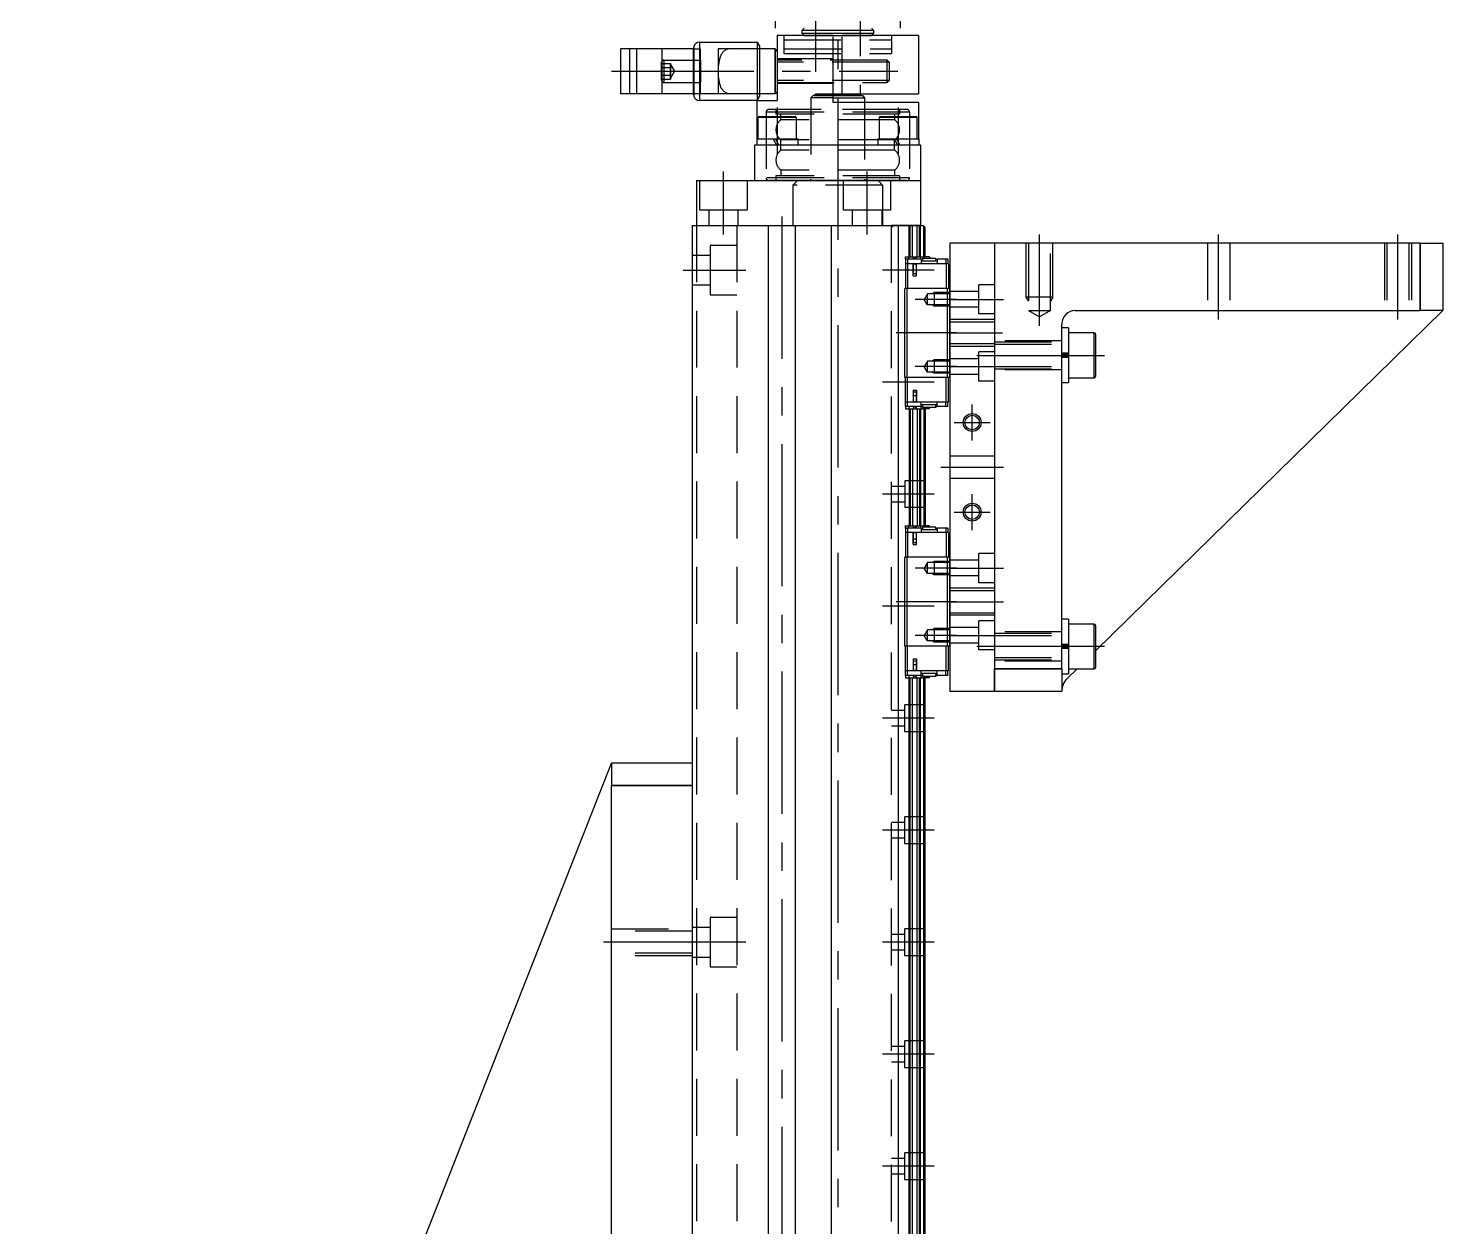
# Model space of a CAD drawing. Extents: x -2 to 506, y -21 to 783.
# Drawn here: x 1.9 to 317.5, y 246.5 to 514 of the extents above; entities that cross this region are included whole.
import ezdxf

# ---------------------------------------------------------------- set-up
doc = ezdxf.new("R2010")
doc.units = 0
doc.linetypes.add('CENTER', pattern=[50.8, 31.75, -6.35, 6.35, -6.35])
doc.linetypes.add('DASHED', pattern=[19.05, 12.7, -6.35])
doc.layers.get('0').update_dxf_attribs({"linetype": 'CONTINUOUS'})
doc.layers.add('CENTER', color=1, linetype='CENTER')

msp = doc.modelspace()

# ---------------------------------------------------------------- linework, layer by layer
at = {"color": 3, "linetype": 'DASHED'}
for p, q in [((187.5, 539.5), (187.5, 499.4)), ((177.5, 517), (177.5, 499.28)), ((170.5, 512.4), (170.5, 508.4)), ((170.5, 511.4), (194.5, 511.4)), ((181.5, 499.4), (181.5, 512.4)), ((183.5, 499.4), (183.5, 512.4)), ((194.5, 512.4), (194.5, 508.4)), ((136, 509.4), (136, 499.4)), ((137.58, 509.4), (137.58, 499.4)), ((150.25, 509.4), (151.84, 509.4)), ((151.84, 499.4), (151.84, 509.4)), ((155.79, 509.4), (155.79, 499.4)), ((158.14, 509.4), (155.79, 509.4)), ((165, 509.4), (158.14, 509.4)), ((170.5, 509.4), (181.5, 509.4)), ((170.5, 508.4), (194.5, 508.4)), ((170.7, 509.4), (194.5, 509.4)), ((143.2, 502.4), (143.2, 506.4)), ((143.2, 506.13), (145.2, 506.13)), ((143.2, 505.27), (143.2, 506.13)), ((143.2, 506.13), (143.2, 505.27)), ((143.2, 505.27), (145.2, 505.27)), ((143.2, 505.27), (145.2, 505.27)), ((143.2, 503.53), (143.2, 505.27)), ((143.2, 505.27), (143.2, 503.53)), ((143.7, 506.9), (143.7, 501.9)), ((143.7, 506.9), (151.84, 506.9)), ((145.2, 505.7), (145.2, 506.13)), ((145.2, 506.13), (145.2, 505.7)), ((145.2, 505.9), (146.07, 504.4)), ((145.2, 505.7), (145.2, 505.9)), ((145.2, 505.27), (145.2, 505.7)), ((145.2, 505.7), (145.2, 505.27)), ((145.2, 505.7), (145.2, 504.4)), ((145.2, 505.7), (145.2, 504.4)), ((145.2, 504.4), (145.2, 505.27)), ((145.2, 505.27), (145.2, 504.4)), ((151.84, 506.9), (151.84, 501.9)), ((181.5, 507.15), (169, 507.15)), ((193.51, 506.9), (169, 506.9)), ((193.94, 506.47), (169, 506.47)), ((193.94, 506.47), (193.51, 506.9)), ((193.51, 501.9), (193.51, 506.9)), ((193.94, 506.47), (193.94, 502.33)), ((143.2, 503.53), (145.2, 503.53)), ((143.2, 503.53), (145.2, 503.53)), ((143.2, 502.67), (143.2, 503.53)), ((143.2, 503.53), (143.2, 502.67)), ((143.2, 502.67), (145.2, 502.67)), ((143.7, 501.9), (151.84, 501.9)), ((146.07, 504.4), (145.2, 502.9)), ((145.2, 503.53), (145.2, 504.4)), ((145.2, 504.4), (145.2, 503.53)), ((145.2, 503.1), (145.2, 504.4)), ((145.2, 504.4), (145.2, 503.1)), ((145.2, 503.1), (145.2, 503.53)), ((145.2, 503.53), (145.2, 503.1)), ((145.2, 502.67), (145.2, 503.1)), ((145.2, 503.1), (145.2, 502.67)), ((145.2, 503.1), (145.2, 502.9)), ((193.94, 502.33), (169, 502.33)), ((169, 501.9), (193.51, 501.9)), ((193.51, 501.9), (193.94, 502.33)), ((158.14, 499.4), (150.25, 499.4)), ((165, 499.4), (158.14, 499.4)), ((181.5, 501.65), (169, 501.65)), ((177, 499), (176.5, 498.5)), ((181.5, 499), (177, 499)), ((177.2, 499), (181.5, 499)), ((181.5, 499.3), (177.5, 499.3)), ((197.87, 495.9), (167.1, 495.9)), ((196.26, 495.9), (168.7, 495.9)), ((168.7, 495.9), (168.7, 494.84)), ((176.5, 498.5), (176.5, 480.3)), ((181.5, 498.5), (176.5, 498.5)), ((188.5, 497.4), (188.5, 480.3)), ((196.3, 495.9), (196.3, 494.84)), ((166.5, 495.3), (166.5, 480.6)), ((198.48, 495.3), (166.52, 495.3)), ((196.3, 494.84), (168.7, 494.84)), ((169.82, 493.57), (169.82, 494.84)), ((195.18, 493.57), (169.82, 493.57)), ((195.18, 494.84), (195.18, 493.57)), ((198.5, 495.3), (198.5, 480.6)), ((195.18, 489.09), (169.82, 489.09)), ((169.82, 486.81), (169.82, 489.09)), ((195.18, 486.81), (169.82, 486.81)), ((195.18, 486.81), (195.18, 489.09)), ((151.75, 473.4), (151.75, 480)), ((162.25, 480), (162.25, 473.4)), ((198.48, 480.6), (166.52, 480.6)), ((196.3, 481.06), (168.7, 481.06)), ((168.7, 481.06), (168.7, 480)), ((195.18, 482.33), (169.82, 482.33)), ((169.82, 482.33), (169.82, 481.06)), ((173.5, 480), (172.5, 479)), ((183.75, 473.4), (183.75, 480)), ((192.5, 479), (191.5, 480)), ((194.25, 480), (194.25, 473.4)), ((195.18, 482.33), (195.18, 481.06)), ((196.3, 481.06), (196.3, 480)), ((192.5, 479), (172.5, 479)), ((172.5, 479), (172.5, 470)), ((192.5, 479), (192.5, 470)), ((162.25, 473.4), (151.75, 473.4)), ((153.7, 473.4), (153.7, 470)), ((160.3, 470), (160.3, 473.4)), ((194.25, 473.4), (183.75, 473.4)), ((185.7, 473.4), (185.7, 470)), ((192.3, 473.4), (192.3, 470)), ((151, 470), (151, 0)), ((160, 470), (160, 0)), ((194.5, 0), (194.5, 470)), ((195, 470), (194.5, 469.5)), ((196, 470), (195, 470)), ((154, 465.5), (154, 454.5)), ((160, 465.5), (154, 465.5)), ((224.5, 466), (224.5, 454)), ((225.04, 466), (225.04, 451)), ((229.96, 451), (229.96, 466)), ((230.5, 454), (230.5, 466)), ((265, 466), (265, 451)), ((270, 466), (270, 451)), ((304.5, 466), (304.5, 451)), ((305.04, 466), (305.04, 451)), ((309.96, 466), (309.96, 451)), ((310.5, 466), (310.5, 451)), ((154, 463.3), (150, 463.3)), ((150, 456.7), (154, 456.7)), ((202.5, 454.73), (201.79, 453.5)), ((207.5, 454.73), (202.5, 454.73)), ((202.5, 452.27), (202.5, 454.73)), ((204, 455), (203.53, 454.73)), ((204, 455), (204, 452)), ((207.5, 455), (204, 455)), ((214, 455.25), (207.5, 455.25)), ((214, 450.25), (214, 456.75)), ((217.5, 456.75), (214, 456.75)), ((154, 454.5), (160, 454.5)), ((202.5, 452.27), (201.79, 453.5)), ((207.5, 452.27), (202.5, 452.27)), ((204, 452), (203.53, 452.27)), ((207.5, 452), (204, 452)), ((214, 451.75), (207.5, 451.75)), ((230.5, 454), (224.5, 454)), ((224.5, 454), (225.04, 453.06)), ((230.5, 454), (229.96, 453.06)), ((217.5, 449), (207.5, 449)), ((207.5, 448.46), (217.5, 448.46)), ((217.5, 450.25), (214, 450.25)), ((225.04, 451), (229.96, 451)), ((225.04, 451), (227.5, 449.58)), ((229.96, 451), (227.5, 449.58)), ((217.5, 443.54), (207.5, 443.54)), ((217.5, 443), (207.5, 443)), ((232.5, 444.25), (217.5, 444.25)), ((217.5, 444), (232.5, 444)), ((217.5, 443.46), (232.5, 443.46)), ((202.5, 439.73), (201.79, 438.5)), ((207.5, 439.73), (202.5, 439.73)), ((202.5, 437.27), (202.5, 439.73)), ((204, 440), (203.53, 439.73)), ((207.5, 440), (204, 440)), ((204, 440), (204, 437)), ((214, 440.25), (207.5, 440.25)), ((214, 435.25), (214, 441.75)), ((217.5, 441.75), (214, 441.75)), ((202.5, 437.27), (201.79, 438.5)), ((207.5, 437.27), (202.5, 437.27)), ((204, 437), (203.53, 437.27)), ((207.5, 437), (204, 437)), ((214, 436.75), (207.5, 436.75)), ((217.5, 438.54), (232.5, 438.54)), ((217.5, 438), (232.5, 438)), ((232.5, 437.75), (217.5, 437.75)), ((217.5, 435.25), (214, 435.25)), ((217.5, 418.5), (207.5, 418.5)), ((217.5, 413.5), (207.5, 413.5)), ((197.5, 411.75), (194.5, 411.75)), ((197.5, 413), (197.5, 407)), ((202, 413), (197.5, 413)), ((197.5, 408.25), (194.5, 408.25)), ((202, 407), (197.5, 407)), ((202.5, 394.73), (201.79, 393.5)), ((207.5, 394.73), (202.5, 394.73)), ((202.5, 392.27), (202.5, 394.73)), ((204, 395), (203.53, 394.73)), ((207.5, 395), (204, 395)), ((204, 395), (204, 392)), ((214, 395.25), (207.5, 395.25)), ((217.5, 396.75), (214, 396.75)), ((214, 390.25), (214, 396.75)), ((202.5, 392.27), (201.79, 393.5)), ((207.5, 392.27), (202.5, 392.27)), ((204, 392), (203.53, 392.27)), ((207.5, 392), (204, 392)), ((214, 391.75), (207.5, 391.75)), ((217.5, 389), (207.5, 389)), ((217.5, 388.46), (207.5, 388.46)), ((217.5, 390.25), (214, 390.25)), ((207.5, 383.54), (217.5, 383.54)), ((217.5, 383), (207.5, 383)), ((202.5, 379.73), (201.79, 378.5)), ((202.5, 377.27), (202.5, 379.73)), ((207.5, 379.73), (202.5, 379.73)), ((204, 380), (203.53, 379.73)), ((204, 380), (204, 377)), ((207.5, 380), (204, 380)), ((214, 380.25), (207.5, 380.25)), ((214, 375.25), (214, 381.75)), ((217.5, 381.75), (214, 381.75)), ((232.5, 379.25), (217.5, 379.25)), ((217.5, 379), (232.5, 379)), ((202.5, 377.27), (201.79, 378.5)), ((207.5, 377.27), (202.5, 377.27)), ((204, 377), (203.53, 377.27)), ((207.5, 377), (204, 377)), ((214, 376.75), (207.5, 376.75)), ((217.5, 378.46), (232.5, 378.46)), ((217.5, 375.25), (214, 375.25)), ((217.5, 373.54), (232.5, 373.54)), ((217.5, 373), (232.5, 373)), ((232.5, 372.75), (217.5, 372.75)), ((202, 363), (197.5, 363)), ((197.5, 357), (197.5, 363)), ((197.5, 361.75), (194.5, 361.75)), ((197.5, 358.25), (194.5, 358.25)), ((202, 357), (197.5, 357)), ((197.5, 332), (197.5, 338)), ((202, 338), (197.5, 338)), ((197.5, 336.75), (194.5, 336.75)), ((197.5, 333.25), (194.5, 333.25)), ((202, 332), (197.5, 332)), ((132, 313), (150, 313)), ((154, 313.29), (150, 313.29)), ((160, 315.49), (154, 315.49)), ((154, 315.49), (154, 306.69)), ((197.5, 307), (197.5, 313)), ((202, 313), (197.5, 313)), ((150, 312.46), (132, 312.46)), ((197.5, 311.75), (194.5, 311.75)), ((150, 307.54), (132, 307.54)), ((150, 307), (132, 307)), ((150, 306.69), (154, 306.69)), ((154, 306.69), (154, 304.49)), ((197.5, 308.25), (194.5, 308.25)), ((202, 307), (197.5, 307)), ((154, 304.49), (160, 304.49)), ((202, 288), (197.5, 288)), ((197.5, 282), (197.5, 288)), ((197.5, 286.75), (194.5, 286.75)), ((197.5, 283.25), (194.5, 283.25)), ((202, 282), (197.5, 282)), ((202, 263), (197.5, 263)), ((197.5, 257), (197.5, 263)), ((197.5, 261.75), (194.5, 261.75)), ((197.5, 258.25), (194.5, 258.25)), ((202, 257), (197.5, 257))]:
    msp.add_line(p, q, dxfattribs=at)
at = {"color": 7, "linetype": 'CONTINUOUS'}
for p, q in [((196.5, 514), (196.5, 526.5)), ((168.5, 516.5), (168.5, 514)), ((181.5, 512.4), (169, 512.4)), ((169, 512.4), (169, 507.34)), ((175, 514), (174.5, 513.5)), ((190.5, 513.5), (174.5, 513.5)), ((174.5, 513.5), (174.5, 512.9)), ((174.5, 512.9), (182.5, 512.9)), ((174.5, 512.9), (175, 512.4)), ((175, 512.4), (190, 512.4)), ((182.5, 512.9), (190.5, 512.9)), ((200.5, 512.4), (183.5, 512.4)), ((190, 514), (190.5, 513.5)), ((190.5, 512.9), (190, 512.4)), ((190.5, 513.5), (190.5, 512.9)), ((200.5, 512.4), (200.5, 499.4)), ((134, 509.4), (134, 499.4)), ((136, 509.4), (134, 509.4)), ((137.58, 509.4), (136, 509.4)), ((143.22, 509.4), (137.58, 509.4)), ((143.22, 509.4), (143.22, 499.4)), ((150.25, 509.4), (143.22, 509.4)), ((150.25, 509.4), (150.25, 499.4)), ((150.38, 509.93), (150.38, 499.4)), ((151.64, 510.9), (151.64, 497.9)), ((151.64, 510.9), (164.5, 510.9)), ((164.5, 510.9), (164.5, 497.9)), ((164.5, 510.9), (165, 510.03)), ((165, 510.03), (165, 498.77)), ((168.5, 509.4), (165, 509.4)), ((168.5, 499.4), (168.5, 509.4)), ((168.5, 509.4), (168.5, 499.4)), ((169, 508.9), (168.5, 509.4)), ((169, 508.9), (169, 499.9)), ((169, 508.9), (169, 507.34)), ((136, 499.4), (134, 499.4)), ((137.58, 499.4), (136, 499.4)), ((143.22, 499.4), (137.58, 499.4)), ((150.25, 499.4), (143.22, 499.4)), ((150.38, 499.4), (150.38, 498.87)), ((164.5, 497.9), (165, 498.77)), ((168.5, 499.4), (165, 499.4)), ((169, 499.9), (168.5, 499.4)), ((169, 501.46), (169, 497.9)), ((181.5, 497.4), (181.5, 499.4)), ((181.5, 499.4), (187.53, 499.4)), ((181.5, 499.3), (187.5, 499.3)), ((181.5, 499), (188, 499)), ((187.5, 499.4), (187.5, 499.3)), ((187.53, 499.4), (200.5, 499.4)), ((188, 499), (188.5, 498.5)), ((164.5, 497.9), (151.64, 497.9)), ((164.5, 489.3), (164.5, 497.9)), ((164.5, 497.9), (168.98, 497.9)), ((181.5, 498.5), (188.5, 498.5)), ((200.5, 497.4), (181.5, 497.4)), ((188.5, 498.5), (188.5, 497.4)), ((200.5, 497.4), (200.5, 489.3)), ((173.25, 494.05), (164.75, 494.05)), ((164.75, 489.3), (164.75, 494.05)), ((165, 494.3), (173, 494.3)), ((173.25, 494.05), (173.25, 489.3)), ((200.25, 494.05), (191.75, 494.05)), ((191.75, 494.05), (191.75, 489.3)), ((192, 494.3), (200, 494.3)), ((200.25, 489.3), (200.25, 494.05)), ((164.41, 489.3), (173.6, 489.3)), ((164.41, 489.3), (164.41, 488)), ((168.85, 488), (168.1, 489.3)), ((169.34, 488), (168.58, 489.3)), ((173.6, 489.3), (173.6, 488)), ((191.41, 489.3), (200.6, 489.3)), ((191.41, 489.3), (191.41, 488)), ((195.85, 488), (195.1, 489.3)), ((196.34, 488), (195.58, 489.3)), ((200.6, 489.3), (200.6, 488)), ((164, 488), (201, 488)), ((164, 480), (164, 488)), ((201, 488), (201, 480)), ((151, 480), (201, 480)), ((151, 480), (151, 470)), ((197.87, 480), (167.1, 480)), ((196.26, 480), (168.7, 480)), ((173.51, 480), (191.49, 480)), ((188.75, 480), (176.25, 480)), ((201, 480), (201, 470)), ((150, 470), (150, 0)), ((150, 470), (150, 0)), ((150, 470), (201.5, 470)), ((150, 470), (166.7, 470)), ((151, 470), (201, 470)), ((167, 470), (167, 0)), ((173, 470), (173, 0)), ((173.3, 470), (180, 470)), ((181, 470), (181, 0)), ((194.5, 470), (194.99, 470)), ((195, 470), (194.5, 470)), ((194.99, 470), (198.45, 470)), ((198.45, 470), (195, 470)), ((196, 470), (196, 0)), ((198.44, 462.95), (198.44, 470)), ((198.45, 470), (201, 470)), ((201.05, 470), (198.45, 470)), ((198.65, 462.95), (198.65, 470)), ((199.2, 462.95), (199.2, 470)), ((200.2, 462.95), (200.2, 470)), ((200.75, 462.95), (200.75, 470)), ((200.96, 462.95), (200.96, 470)), ((201, 470), (201.05, 470)), ((202, 469.5), (201.5, 470)), ((201.7, 462.95), (201.7, 469.8)), ((202, 462.95), (202, 469.5)), ((207.5, 466), (207.5, 366)), ((217.5, 466), (207.5, 466)), ((217.5, 466), (217.5, 371)), ((217.5, 466), (217.5, 366)), ((312.5, 466), (217.5, 466)), ((312.5, 466), (317.5, 466)), ((312.5, 451), (312.5, 466)), ((312.5, 466), (312.5, 451)), ((317.5, 466), (317.5, 451)), ((197.6, 462.45), (197.6, 462.95)), ((197.6, 462.95), (198.39, 462.95)), ((198.1, 462.45), (197.6, 462.45)), ((197.6, 462.45), (197.6, 461.45)), ((198.1, 461.45), (197.6, 461.45)), ((197.6, 461.45), (197.6, 455.95)), ((201.1, 462.45), (198.1, 462.45)), ((198.1, 462.45), (198.1, 461.45)), ((199.3, 461.45), (198.1, 461.45)), ((198.1, 461.45), (198.1, 455.95)), ((198.39, 462.95), (199.26, 462.95)), ((198.39, 462.45), (198.39, 462.95)), ((199.26, 462.95), (199.35, 462.95)), ((199.52, 462.45), (199.26, 462.95)), ((200.1, 461.45), (199.3, 461.45)), ((199.3, 458.75), (199.3, 461.45)), ((199.35, 462.95), (200.05, 462.95)), ((199.61, 462.45), (199.35, 462.95)), ((199.35, 461.1), (199.35, 460.05)), ((199.61, 462.45), (199.61, 462.45)), ((199.79, 462.45), (200.05, 462.95)), ((199.88, 462.45), (200.14, 462.95)), ((200.05, 462.95), (200.14, 462.95)), ((200.05, 460.05), (200.05, 461.1)), ((206.7, 461.45), (200.1, 461.45)), ((200.1, 458.75), (200.1, 461.45)), ((200.14, 462.95), (201.01, 462.95)), ((201.01, 462.45), (201.01, 462.95)), ((201.01, 462.95), (201.63, 462.95)), ((201.1, 462.45), (201.4, 462.45)), ((201.1, 462.45), (201.1, 461.45)), ((204.7, 462.05), (201.1, 462.05)), ((204.4, 462.65), (201.4, 462.65)), ((201.4, 462.65), (201.4, 462.05)), ((202.93, 462.95), (201.63, 462.95)), ((201.63, 462.95), (201.63, 462.65)), ((202.93, 462.95), (203.11, 462.65)), ((204.4, 462.05), (204.4, 462.65)), ((204.4, 462.45), (204.7, 462.45)), ((206.6, 462.45), (204.7, 462.45)), ((204.7, 462.45), (204.7, 461.45)), ((207.1, 462.45), (206.6, 462.45)), ((206.6, 462.45), (206.6, 461.45)), ((207.2, 461.45), (206.7, 461.45)), ((206.7, 461.45), (206.7, 455.95)), ((207.1, 462.45), (207.1, 461.45)), ((207.2, 461.45), (207.2, 455.95)), ((199.3, 460.65), (199.35, 460.65)), ((199.3, 460.19), (199.35, 460.19)), ((199.3, 458.75), (200.1, 458.75)), ((199.35, 460.05), (199.35, 459.25)), ((199.35, 460.05), (199.7, 460.05)), ((199.35, 459.25), (199.7, 459.25)), ((199.7, 460.05), (200.05, 460.05)), ((199.7, 459.25), (200.05, 459.25)), ((200.05, 460.65), (200.1, 460.65)), ((200.05, 460.19), (200.1, 460.19)), ((200.05, 459.25), (200.05, 460.05)), ((197.5, 436.05), (197.5, 455.95)), ((198, 455.95), (197.5, 455.95)), ((207, 455.95), (198, 455.95)), ((198, 436.05), (198, 455.95)), ((207, 436.05), (207, 455.95)), ((207.5, 455.95), (207, 455.95)), ((207.5, 436.05), (207.5, 455.95)), ((235.5, 451), (312.5, 451)), ((240, 375.03), (317.5, 451)), ((317.5, 451), (312.5, 451)), ((232.5, 371), (232.5, 448)), ((234, 447.11), (232.5, 447.11)), ((234, 447.11), (234, 441.49)), ((239.7, 446.01), (234, 446.01)), ((239.7, 441.46), (239.7, 446.01)), ((240, 445.71), (240, 441.44)), ((234, 441.49), (232.5, 441.49)), ((232.5, 441.25), (233.9, 441.25)), ((232.5, 440.78), (233.9, 440.78)), ((234, 440.54), (232.5, 440.54)), ((233.75, 440.78), (233.75, 441.25)), ((234, 441.41), (234, 441.49)), ((234, 441.46), (234, 440.54)), ((234, 440.62), (234, 440.54)), ((234, 440.54), (234, 434.91)), ((239.7, 436.01), (239.7, 441.46)), ((240, 441.44), (240, 436.31)), ((198, 436.05), (197.5, 436.05)), ((197.6, 430.55), (197.6, 436.05)), ((207, 436.05), (198, 436.05)), ((198.1, 430.55), (198.1, 436.05)), ((206.7, 430.55), (206.7, 436.05)), ((207.5, 436.05), (207, 436.05)), ((207.2, 430.55), (207.2, 436.05)), ((234, 436.01), (239.7, 436.01)), ((199.3, 433.25), (199.3, 430.55)), ((199.3, 433.25), (200.1, 433.25)), ((199.7, 432.75), (199.35, 432.75)), ((199.35, 432.75), (199.35, 431.95)), ((200.05, 432.75), (199.7, 432.75)), ((200.05, 431.95), (200.05, 432.75)), ((200.1, 433.25), (200.1, 430.55)), ((232.5, 434.91), (234, 434.91)), ((198.1, 430.55), (197.6, 430.55)), ((197.6, 429.55), (197.6, 430.55)), ((198.1, 429.55), (197.6, 429.55)), ((197.6, 429.55), (197.6, 429.05)), ((199.3, 430.55), (198.1, 430.55)), ((198.1, 429.55), (198.1, 430.55)), ((201.1, 429.55), (198.1, 429.55)), ((198.39, 429.55), (198.39, 429.05)), ((199.52, 429.55), (199.26, 429.05)), ((199.3, 431.81), (199.35, 431.81)), ((199.3, 431.35), (199.35, 431.35)), ((200.1, 430.55), (199.3, 430.55)), ((199.35, 431.95), (199.35, 430.9)), ((199.7, 431.95), (199.35, 431.95)), ((199.61, 429.55), (199.35, 429.05)), ((199.61, 429.55), (199.61, 429.55)), ((200.05, 431.95), (199.7, 431.95)), ((199.79, 429.55), (200.05, 429.05)), ((199.88, 429.55), (200.14, 429.05)), ((200.05, 430.9), (200.05, 431.95)), ((200.05, 431.81), (200.1, 431.81)), ((200.05, 431.35), (200.1, 431.35)), ((206.7, 430.55), (200.1, 430.55)), ((201.01, 429.55), (201.01, 429.05)), ((201.1, 429.55), (201.1, 430.55)), ((204.7, 429.95), (201.1, 429.95)), ((201.1, 429.55), (201.4, 429.55)), ((201.4, 429.95), (201.4, 429.35)), ((204.4, 429.35), (201.4, 429.35)), ((201.63, 429.05), (201.63, 429.35)), ((202.93, 429.05), (203.11, 429.35)), ((204.4, 429.35), (204.4, 429.95)), ((204.4, 429.55), (204.7, 429.55)), ((204.7, 429.55), (204.7, 430.55)), ((206.6, 429.55), (204.7, 429.55)), ((206.6, 429.55), (206.6, 430.55)), ((207.1, 429.55), (206.6, 429.55)), ((207.2, 430.55), (206.7, 430.55)), ((207.1, 429.55), (207.1, 430.55)), ((197.6, 429.05), (198.39, 429.05)), ((198.39, 429.05), (199.26, 429.05)), ((198.44, 429.05), (198.44, 402.95)), ((198.65, 429.05), (198.65, 402.95)), ((199.2, 429.05), (199.2, 402.95)), ((199.26, 429.05), (199.35, 429.05)), ((199.35, 429.05), (200.05, 429.05)), ((200.05, 429.05), (200.14, 429.05)), ((200.14, 429.05), (201.01, 429.05)), ((200.2, 429.05), (200.2, 402.95)), ((200.75, 429.05), (200.75, 402.95)), ((200.96, 429.05), (200.96, 402.95)), ((201.01, 429.05), (201.63, 429.05)), ((202.93, 429.05), (201.63, 429.05)), ((201.7, 429.05), (201.7, 402.95)), ((202, 429.05), (202, 402.95)), ((197.6, 402.45), (197.6, 402.95)), ((197.6, 402.95), (198.39, 402.95)), ((198.1, 402.45), (197.6, 402.45)), ((197.6, 402.45), (197.6, 401.45)), ((197.6, 401.45), (197.6, 395.95)), ((198.1, 401.45), (197.6, 401.45)), ((201.1, 402.45), (198.1, 402.45)), ((198.1, 402.45), (198.1, 401.45)), ((198.1, 401.45), (198.1, 395.95)), ((199.3, 401.45), (198.1, 401.45)), ((198.39, 402.45), (198.39, 402.95)), ((198.39, 402.95), (199.26, 402.95)), ((199.26, 402.95), (199.35, 402.95)), ((199.52, 402.45), (199.26, 402.95)), ((199.3, 398.75), (199.3, 401.45)), ((200.1, 401.45), (199.3, 401.45)), ((199.35, 402.95), (200.05, 402.95)), ((199.61, 402.45), (199.35, 402.95)), ((199.35, 401.1), (199.35, 400.05)), ((199.61, 402.45), (199.61, 402.45)), ((199.79, 402.45), (200.05, 402.95)), ((199.88, 402.45), (200.14, 402.95)), ((200.05, 402.95), (200.14, 402.95)), ((200.05, 400.05), (200.05, 401.1)), ((206.7, 401.45), (200.1, 401.45)), ((200.1, 398.75), (200.1, 401.45)), ((200.14, 402.95), (201.01, 402.95)), ((201.01, 402.45), (201.01, 402.95)), ((201.01, 402.95), (201.63, 402.95)), ((201.1, 402.45), (201.4, 402.45)), ((201.1, 402.45), (201.1, 401.45)), ((204.7, 402.05), (201.1, 402.05)), ((204.4, 402.65), (201.4, 402.65)), ((201.4, 402.65), (201.4, 402.05)), ((202.93, 402.95), (201.63, 402.95)), ((201.63, 402.95), (201.63, 402.65)), ((202.93, 402.95), (203.11, 402.65)), ((204.4, 402.05), (204.4, 402.65)), ((204.4, 402.45), (204.7, 402.45)), ((206.6, 402.45), (204.7, 402.45)), ((204.7, 402.45), (204.7, 401.45)), ((207.1, 402.45), (206.6, 402.45)), ((206.6, 402.45), (206.6, 401.45)), ((206.7, 401.45), (206.7, 395.95)), ((207.2, 401.45), (206.7, 401.45)), ((207.1, 402.45), (207.1, 401.45)), ((207.2, 401.45), (207.2, 395.95)), ((199.3, 400.65), (199.35, 400.65)), ((199.3, 400.19), (199.35, 400.19)), ((199.3, 398.75), (200.1, 398.75)), ((199.35, 400.05), (199.35, 399.25)), ((199.35, 400.05), (199.7, 400.05)), ((199.35, 399.25), (199.7, 399.25)), ((199.7, 400.05), (200.05, 400.05)), ((199.7, 399.25), (200.05, 399.25)), ((200.05, 400.65), (200.1, 400.65)), ((200.05, 400.19), (200.1, 400.19)), ((200.05, 399.25), (200.05, 400.05)), ((197.5, 376.05), (197.5, 395.95)), ((198, 395.95), (197.5, 395.95)), ((198, 376.05), (198, 395.95)), ((207, 395.95), (198, 395.95)), ((207, 376.05), (207, 395.95)), ((207.5, 395.95), (207, 395.95)), ((207.5, 376.05), (207.5, 395.95)), ((234, 382.11), (232.5, 382.11)), ((234, 382.11), (234, 376.49)), ((239.7, 381.01), (234, 381.01)), ((239.7, 376.46), (239.7, 381.01)), ((240, 380.71), (240, 376.44)), ((198, 376.05), (197.5, 376.05)), ((197.6, 370.55), (197.6, 376.05)), ((207, 376.05), (198, 376.05)), ((198.1, 370.55), (198.1, 376.05)), ((206.7, 370.55), (206.7, 376.05)), ((207.5, 376.05), (207, 376.05)), ((207.2, 370.55), (207.2, 376.05)), ((234, 376.49), (232.5, 376.49)), ((232.5, 376.25), (233.9, 376.25)), ((232.5, 375.78), (233.9, 375.78)), ((233.75, 375.78), (233.75, 376.25)), ((234, 376.41), (234, 376.49)), ((234, 376.46), (234, 375.54)), ((234, 375.62), (234, 375.54)), ((239.7, 371.01), (239.7, 376.46)), ((240, 376.44), (240, 371.31)), ((199.3, 373.25), (200.1, 373.25)), ((199.3, 373.25), (199.3, 370.55)), ((199.35, 372.75), (199.35, 371.95)), ((199.7, 372.75), (199.35, 372.75)), ((200.05, 372.75), (199.7, 372.75)), ((200.05, 371.95), (200.05, 372.75)), ((200.1, 373.25), (200.1, 370.55)), ((234, 375.54), (232.5, 375.54)), ((234, 375.54), (234, 369.91)), ((197.6, 369.55), (197.6, 370.55)), ((198.1, 370.55), (197.6, 370.55)), ((197.6, 369.55), (197.6, 369.05)), ((198.1, 369.55), (197.6, 369.55)), ((198.1, 369.55), (198.1, 370.55)), ((199.3, 370.55), (198.1, 370.55)), ((201.1, 369.55), (198.1, 369.55)), ((198.39, 369.55), (198.39, 369.05)), ((199.52, 369.55), (199.26, 369.05)), ((199.3, 371.81), (199.35, 371.81)), ((199.3, 371.35), (199.35, 371.35)), ((200.1, 370.55), (199.3, 370.55)), ((199.35, 371.95), (199.35, 370.9)), ((199.7, 371.95), (199.35, 371.95)), ((199.61, 369.55), (199.35, 369.05)), ((199.61, 369.55), (199.61, 369.55)), ((200.05, 371.95), (199.7, 371.95)), ((199.79, 369.55), (200.05, 369.05)), ((199.88, 369.55), (200.14, 369.05)), ((200.05, 370.9), (200.05, 371.95)), ((200.05, 371.81), (200.1, 371.81)), ((200.05, 371.35), (200.1, 371.35)), ((206.7, 370.55), (200.1, 370.55)), ((201.01, 369.55), (201.01, 369.05)), ((201.1, 369.55), (201.1, 370.55)), ((204.7, 369.95), (201.1, 369.95)), ((201.1, 369.55), (201.4, 369.55)), ((201.4, 369.95), (201.4, 369.35)), ((204.4, 369.35), (201.4, 369.35)), ((201.63, 369.05), (201.63, 369.35)), ((202.93, 369.05), (203.11, 369.35)), ((204.4, 369.35), (204.4, 369.95)), ((204.4, 369.55), (204.7, 369.55)), ((204.7, 369.55), (204.7, 370.55)), ((206.6, 369.55), (204.7, 369.55)), ((206.6, 369.55), (206.6, 370.55)), ((207.1, 369.55), (206.6, 369.55)), ((207.2, 370.55), (206.7, 370.55)), ((207.1, 369.55), (207.1, 370.55)), ((217.5, 366), (217.5, 371)), ((217.5, 371), (232.5, 371)), ((232.5, 371), (217.5, 371)), ((232.5, 371), (232.5, 366)), ((232.5, 369.91), (234, 369.91)), ((233.7, 368.86), (235.9, 371.01)), ((234, 371.01), (239.7, 371.01)), ((197.6, 369.05), (198.39, 369.05)), ((198.39, 369.05), (199.26, 369.05)), ((198.44, 0), (198.44, 369.05)), ((198.65, 0), (198.65, 369.05)), ((199.2, 0), (199.2, 369.05)), ((199.26, 369.05), (199.35, 369.05)), ((199.35, 369.05), (200.05, 369.05)), ((200.05, 369.05), (200.14, 369.05)), ((200.14, 369.05), (201.01, 369.05)), ((200.2, 0), (200.2, 369.05)), ((200.75, 0), (200.75, 369.05)), ((200.96, 0), (200.96, 369.05)), ((201.01, 369.05), (201.63, 369.05)), ((202.93, 369.05), (201.63, 369.05)), ((201.7, 0.2), (201.7, 369.05)), ((202, 0.5), (202, 369.05)), ((217.5, 366), (207.5, 366)), ((232.5, 366), (217.5, 366)), ((1.86, 19.27), (132, 350)), ((150, 350), (132, 350)), ((132, 350), (132, 345)), ((132, 20), (132, 345)), ((132, 345), (150, 345)), ((150, 345), (132, 345))]:
    msp.add_line(p, q, dxfattribs=at)
at = {"color": 3, "linetype": 'CONTINUOUS'}
for centre in [(212.5, 426), (212.5, 406)]:
    msp.add_circle(centre, 2, dxfattribs=at)
at = {"color": 7, "linetype": 'CONTINUOUS'}
for centre in [(212.5, 426), (212.5, 406)]:
    msp.add_circle(centre, 1.62, dxfattribs=at)
for centre, radius, start, end in [((171.64, 504.4), 21.97, 165.4299, 166.8456), ((151.64, 509.6), 1.3, 90, 165.4299), ((171.64, 504.4), 21.97, 193.1544, 194.5701), ((151.64, 499.2), 1.3, 194.5701, 270), ((187.8, 499.3), 0.3, 180, 270), ((165, 494.05), 0.25, 90, 180), ((173, 494.05), 0.25, 0, 90), ((192, 494.05), 0.25, 90, 180), ((200, 494.05), 0.25, 0, 90), ((199.7, 461.1), 0.35, 90, 180), ((199.7, 461.1), 0.35, 0, 90), ((235.5, 448), 3, 90, 180), ((239.7, 445.71), 0.3, 0, 90), ((239.7, 436.31), 0.3, 270, 0), ((199.7, 430.9), 0.35, 180, 270), ((199.7, 430.9), 0.35, 270, 0), ((199.7, 401.1), 0.35, 90, 180), ((199.7, 401.1), 0.35, 0, 90), ((239.7, 380.71), 0.3, 0, 90), ((199.7, 370.9), 0.35, 180, 270), ((199.7, 370.9), 0.35, 270, 0), ((239.7, 371.31), 0.3, 270, 0), ((236.5, 366), 4, 134.428, 180)]:
    msp.add_arc(centre, radius, start, end, dxfattribs=at)
at = {"color": 3, "linetype": 'DASHED'}
for centre, radius, start, end in [((158.86, 506.74), 2.76, 105.1369, 154.1856), ((143.7, 506.4), 0.5, 90, 180), ((167.14, 504.33), 11.35, 161.4292, 195.9131), ((143.7, 502.4), 0.5, 180, 270), ((158.9, 502.12), 2.82, 198.6616, 254.4695), ((177.2, 499.3), 0.3, 270, 0), ((167.1, 495.3), 0.6, 90, 180), ((197.9, 495.3), 0.6, 360, 90), ((171.5, 491.33), 2.8, 126.8699, 233.1301), ((193.5, 491.33), 2.8, 306.8699, 53.1301), ((171.5, 484.57), 2.8, 126.8699, 233.1301), ((193.5, 484.57), 2.8, 306.8699, 53.1301), ((167.1, 480.6), 0.6, 180, 270), ((176.2, 480.3), 0.3, 270, 0), ((188.8, 480.3), 0.3, 180, 270), ((197.9, 480.6), 0.6, 270, 0)]:
    msp.add_arc(centre, radius, start, end, dxfattribs=at)
at = {"layer": 'CENTER', "color": 1, "linetype": 'CENTER'}
for p, q in [((182.5, 549.3), (182.5, -2)), ((132, 504.4), (195.94, 504.4)), ((169, 496.3), (169, 486)), ((196, 496.3), (196, 486)), ((157, 468), (157, 482)), ((189, 482), (189, 468)), ((170, 472), (170, -2)), ((227.5, 447.58), (227.5, 468)), ((267.5, 449), (267.5, 468)), ((307.5, 449), (307.5, 468)), ((148, 460), (162, 460)), ((204, 460), (192.5, 460)), ((209, 453.5), (199.79, 453.5)), ((207.5, 453.5), (219.5, 453.5)), ((209, 446), (195.5, 446)), ((207.5, 446), (219.25, 446)), ((213.5, 441), (242, 441)), ((209, 438.5), (199.79, 438.5)), ((207.5, 438.5), (219.5, 438.5)), ((204, 435), (192.5, 435)), ((212.5, 422), (212.5, 430)), ((208.5, 426), (216.5, 426)), ((219.5, 416), (205.5, 416)), ((204, 410), (192.5, 410)), ((212.5, 402), (212.5, 410)), ((208.5, 406), (216.5, 406)), ((209, 393.5), (199.79, 393.5)), ((207.5, 393.5), (219.5, 393.5)), ((209, 386), (195.5, 386)), ((207.5, 386), (219.5, 386)), ((204, 385), (192.5, 385)), ((209, 378.5), (199.79, 378.5)), ((207.5, 378.5), (219.5, 378.5)), ((242, 376), (213.5, 376)), ((204, 360), (192.5, 360)), ((204, 335), (192.5, 335)), ((162, 310), (130, 310)), ((204, 310), (192.5, 310)), ((204, 285), (192.5, 285)), ((204, 260), (192.5, 260))]:
    msp.add_line(p, q, dxfattribs=at)

doc.saveas('drawing.dxf')
